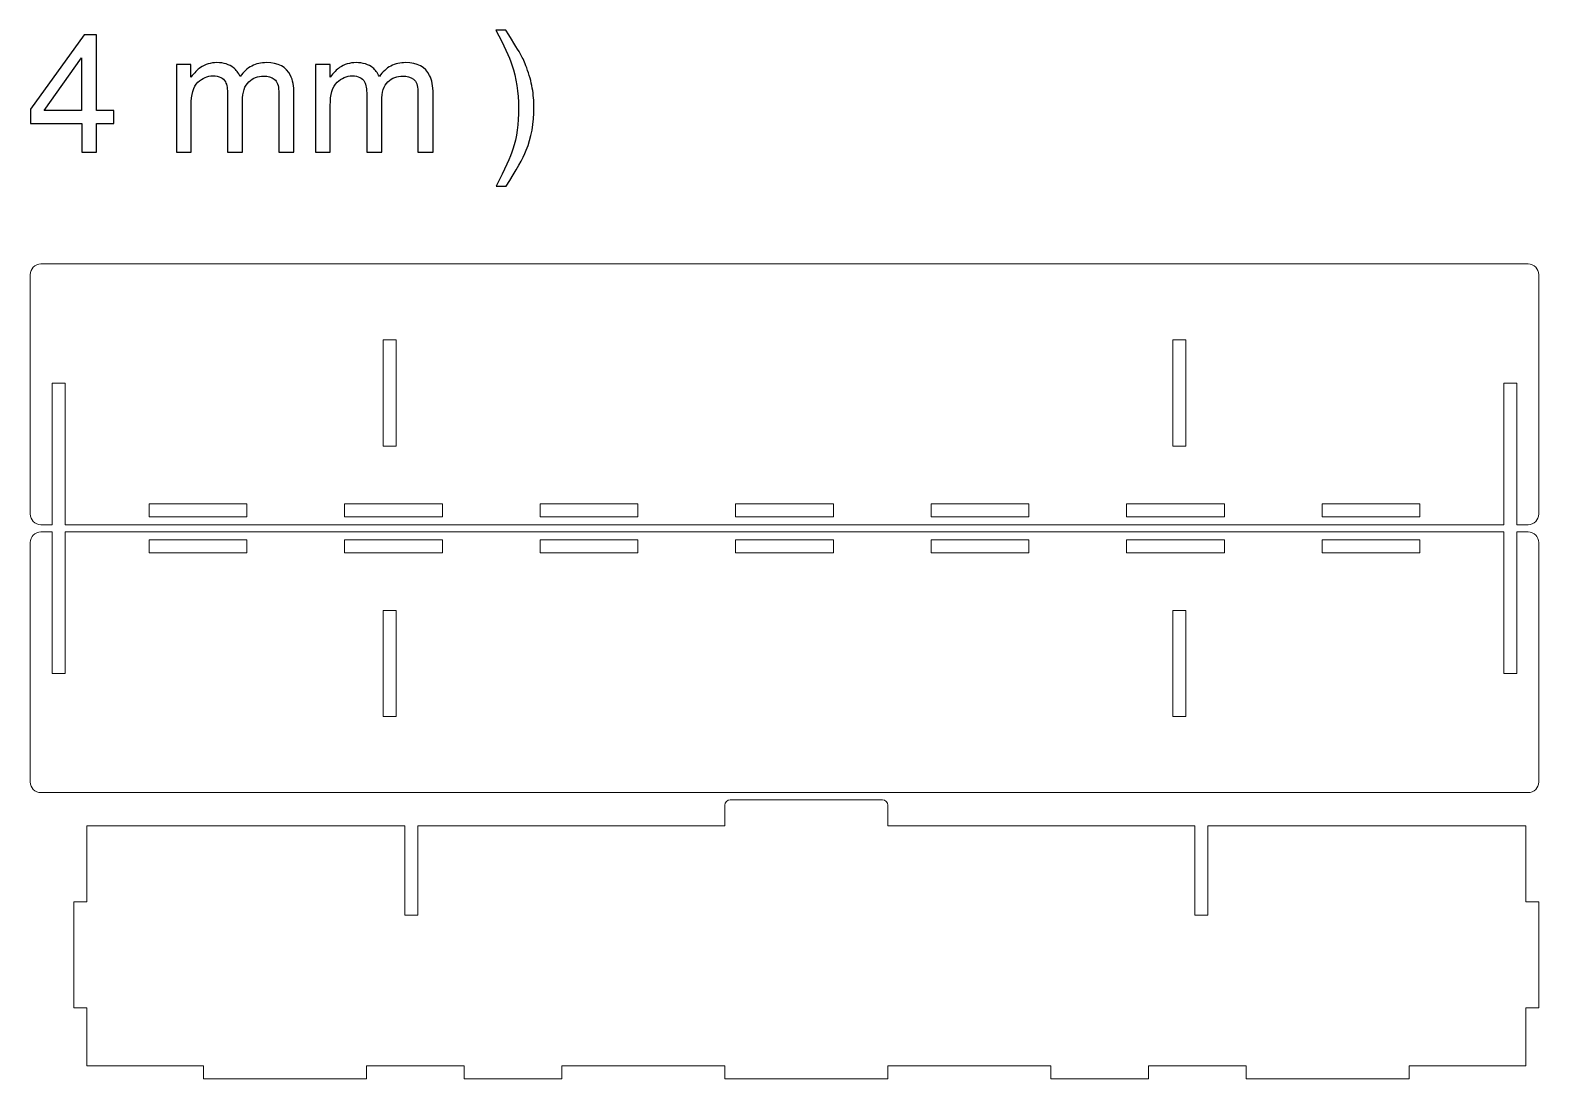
# Model space of a CAD drawing. Header units: millimetres. Extents: x -1338 to 379, y -336 to 402.
# Drawn here: x -997.6 to -534.6, y 76.3 to 398 of the extents above; entities that cross this region are included whole.
import ezdxf

# ---------------------------------------------------------------- set-up
doc = ezdxf.new("R2010")
doc.units = ezdxf.units.MM
doc.header["$MEASUREMENT"] = 0
doc.layers.add('Layer 1', color=7, linetype='Continuous')

msp = doc.modelspace()

# ---------------------------------------------------------------- linework, layer by layer
at = {"layer": 'Layer 1', "color": 240}
for points, knots in [([(-981.7401, 360.6159), (-981.7401, 360.6159), (-981.7401, 369.3745), (-981.7401, 369.3745), (-981.7401, 369.3745), (-981.7401, 369.3745), (-997.4628, 369.3745), (-997.4628, 369.3745), (-997.4628, 369.3745), (-997.4628, 369.3745), (-997.4628, 373.7836), (-997.4628, 373.7836), (-997.4628, 373.7836), (-997.4628, 373.7836), (-981.0394, 396.5644), (-981.0394, 396.5644), (-981.0394, 396.5644), (-981.0394, 396.5644), (-977.2284, 396.5644), (-977.2284, 396.5644), (-977.2284, 396.5644), (-977.2284, 396.5644), (-977.2284, 373.3051), (-977.2284, 373.3051), (-977.2284, 373.3051), (-977.2284, 373.3051), (-971.9476, 373.3051), (-971.9476, 373.3051), (-971.9476, 373.3051), (-971.9476, 373.3051), (-971.9476, 369.3745), (-971.9476, 369.3745), (-971.9476, 369.3745), (-971.9476, 369.3745), (-977.2284, 369.3745), (-977.2284, 369.3745), (-977.2284, 369.3745), (-977.2284, 369.3745), (-977.2284, 360.6159), (-977.2284, 360.6159), (-977.2284, 360.6159), (-977.2284, 360.6159), (-981.7401, 360.6159), (-981.7401, 360.6159)], [0, 0, 0, 0, 0.08333333, 0.08333333, 0.08333333, 0.08333333, 0.16666667, 0.16666667, 0.16666667, 0.16666667, 0.25, 0.25, 0.25, 0.25, 0.33333333, 0.33333333, 0.33333333, 0.33333333, 0.41666667, 0.41666667, 0.41666667, 0.41666667, 0.5, 0.5, 0.5, 0.5, 0.58333333, 0.58333333, 0.58333333, 0.58333333, 0.66666667, 0.66666667, 0.66666667, 0.66666667, 0.75, 0.75, 0.75, 0.75, 0.83333333, 0.83333333, 0.83333333, 0.83333333, 1, 1, 1, 1]), ([(-854.5914, 350.1484), (-851.9339, 355.3266), (-850.2249, 359.1034), (-849.4558, 361.4704), (-849.4558, 361.4704), (-848.2852, 365.0507), (-847.7041, 369.2548), (-847.7041, 374.0827), (-847.7041, 374.0827), (-847.7041, 378.9106), (-848.3792, 383.3198), (-849.7378, 387.3274), (-849.7378, 387.3274), (-850.5667, 389.7968), (-852.2159, 393.3515), (-854.6683, 397.9914), (-854.6683, 397.9914), (-854.6683, 397.9914), (-851.6348, 397.9914), (-851.6348, 397.9914), (-851.6348, 397.9914), (-849.0628, 393.8813), (-847.5076, 391.352), (-846.9693, 390.395), (-846.9693, 390.395), (-846.4309, 389.4294), (-845.8413, 388.1135), (-845.2005, 386.4301), (-845.2005, 386.4301), (-844.4058, 384.3366), (-843.8333, 382.2773), (-843.4915, 380.2436), (-843.4915, 380.2436), (-843.1497, 378.2014), (-842.9788, 376.2446), (-842.9788, 374.3562), (-842.9788, 374.3562), (-842.9788, 369.4172), (-843.7649, 365.0165), (-845.3286, 361.1457), (-845.3286, 361.1457), (-846.3113, 358.6591), (-848.3621, 354.9933), (-851.4639, 350.1484), (-851.4639, 350.1484), (-851.4639, 350.1484), (-854.5914, 350.1484), (-854.5914, 350.1484)], [0, 0, 0, 0, 0.07692308, 0.07692308, 0.07692308, 0.07692308, 0.15384615, 0.15384615, 0.15384615, 0.15384615, 0.23076923, 0.23076923, 0.23076923, 0.23076923, 0.30769231, 0.30769231, 0.30769231, 0.30769231, 0.38461538, 0.38461538, 0.38461538, 0.38461538, 0.46153846, 0.46153846, 0.46153846, 0.46153846, 0.53846154, 0.53846154, 0.53846154, 0.53846154, 0.61538462, 0.61538462, 0.61538462, 0.61538462, 0.69230769, 0.69230769, 0.69230769, 0.69230769, 0.76923077, 0.76923077, 0.76923077, 0.76923077, 0.84615385, 0.84615385, 0.84615385, 0.84615385, 1, 1, 1, 1]), ([(-981.817, 373.3051), (-981.817, 373.3051), (-981.817, 389.5576), (-981.817, 389.5576), (-981.817, 389.5576), (-981.817, 389.5576), (-993.3014, 373.3051), (-993.3014, 373.3051), (-993.3014, 373.3051), (-993.3014, 373.3051), (-981.817, 373.3051), (-981.817, 373.3051)], [0, 0, 0, 0, 0.25, 0.25, 0.25, 0.25, 0.5, 0.5, 0.5, 0.5, 1, 1, 1, 1]), ([(-952.7129, 387.4299), (-952.7129, 387.4299), (-948.261, 387.4299), (-948.261, 387.4299), (-948.261, 387.4299), (-948.261, 387.4299), (-948.261, 383.6189), (-948.261, 383.6189), (-948.261, 383.6189), (-947.1929, 384.9433), (-946.2188, 385.9004), (-945.3557, 386.4985), (-945.3557, 386.4985), (-943.8689, 387.5154), (-942.1856, 388.028), (-940.2971, 388.028), (-940.2971, 388.028), (-938.1609, 388.028), (-936.4434, 387.4983), (-935.1445, 386.4472), (-935.1445, 386.4472), (-934.4097, 385.8491), (-933.7432, 384.969), (-933.1365, 383.7983), (-933.1365, 383.7983), (-932.1367, 385.2339), (-930.9575, 386.2934), (-929.6074, 386.9856), (-929.6074, 386.9856), (-928.2573, 387.6777), (-926.7363, 388.028), (-925.053, 388.028), (-925.053, 388.028), (-921.447, 388.028), (-918.9946, 386.7292), (-917.6958, 384.123), (-917.6958, 384.123), (-916.9951, 382.7216), (-916.6447, 380.8332), (-916.6447, 378.4663), (-916.6447, 378.4663), (-916.6447, 378.4663), (-916.6447, 360.6159), (-916.6447, 360.6159), (-916.6447, 360.6159), (-916.6447, 360.6159), (-921.3188, 360.6159), (-921.3188, 360.6159), (-921.3188, 360.6159), (-921.3188, 360.6159), (-921.3188, 379.2439), (-921.3188, 379.2439), (-921.3188, 379.2439), (-921.3188, 381.0297), (-921.7632, 382.2517), (-922.6604, 382.9182), (-922.6604, 382.9182), (-923.5576, 383.5932), (-924.6428, 383.9265), (-925.9331, 383.9265), (-925.9331, 383.9265), (-927.7019, 383.9265), (-929.2229, 383.3369), (-930.4961, 382.1491), (-930.4961, 382.1491), (-931.7693, 380.9614), (-932.4101, 378.9875), (-932.4101, 376.2104), (-932.4101, 376.2104), (-932.4101, 376.2104), (-932.4101, 360.6159), (-932.4101, 360.6159), (-932.4101, 360.6159), (-932.4101, 360.6159), (-936.9902, 360.6159), (-936.9902, 360.6159), (-936.9902, 360.6159), (-936.9902, 360.6159), (-936.9902, 378.1159), (-936.9902, 378.1159), (-936.9902, 378.1159), (-936.9902, 379.936), (-937.2124, 381.2605), (-937.6482, 382.0979), (-937.6482, 382.0979), (-938.3318, 383.3454), (-939.605, 383.9692), (-941.4763, 383.9692), (-941.4763, 383.9692), (-943.1768, 383.9692), (-944.7234, 383.3112), (-946.1162, 381.9953), (-946.1162, 381.9953), (-947.509, 380.6794), (-948.2097, 378.2954), (-948.2097, 374.8347), (-948.2097, 374.8347), (-948.2097, 374.8347), (-948.2097, 360.6159), (-948.2097, 360.6159), (-948.2097, 360.6159), (-948.2097, 360.6159), (-952.7129, 360.6159), (-952.7129, 360.6159), (-952.7129, 360.6159), (-952.7129, 360.6159), (-952.7129, 387.4299), (-952.7129, 387.4299)], [0, 0, 0, 0, 0.03571429, 0.03571429, 0.03571429, 0.03571429, 0.07142857, 0.07142857, 0.07142857, 0.07142857, 0.10714286, 0.10714286, 0.10714286, 0.10714286, 0.14285714, 0.14285714, 0.14285714, 0.14285714, 0.17857143, 0.17857143, 0.17857143, 0.17857143, 0.21428571, 0.21428571, 0.21428571, 0.21428571, 0.25, 0.25, 0.25, 0.25, 0.28571429, 0.28571429, 0.28571429, 0.28571429, 0.32142857, 0.32142857, 0.32142857, 0.32142857, 0.35714286, 0.35714286, 0.35714286, 0.35714286, 0.39285714, 0.39285714, 0.39285714, 0.39285714, 0.42857143, 0.42857143, 0.42857143, 0.42857143, 0.46428571, 0.46428571, 0.46428571, 0.46428571, 0.5, 0.5, 0.5, 0.5, 0.53571429, 0.53571429, 0.53571429, 0.53571429, 0.57142857, 0.57142857, 0.57142857, 0.57142857, 0.60714286, 0.60714286, 0.60714286, 0.60714286, 0.64285714, 0.64285714, 0.64285714, 0.64285714, 0.67857143, 0.67857143, 0.67857143, 0.67857143, 0.71428571, 0.71428571, 0.71428571, 0.71428571, 0.75, 0.75, 0.75, 0.75, 0.78571429, 0.78571429, 0.78571429, 0.78571429, 0.82142857, 0.82142857, 0.82142857, 0.82142857, 0.85714286, 0.85714286, 0.85714286, 0.85714286, 0.89285714, 0.89285714, 0.89285714, 0.89285714, 0.92857143, 0.92857143, 0.92857143, 0.92857143, 1, 1, 1, 1]), ([(-910.0053, 387.4299), (-910.0053, 387.4299), (-905.5534, 387.4299), (-905.5534, 387.4299), (-905.5534, 387.4299), (-905.5534, 387.4299), (-905.5534, 383.6189), (-905.5534, 383.6189), (-905.5534, 383.6189), (-904.4853, 384.9433), (-903.5112, 385.9004), (-902.6481, 386.4985), (-902.6481, 386.4985), (-901.1613, 387.5154), (-899.478, 388.028), (-897.5895, 388.028), (-897.5895, 388.028), (-895.4533, 388.028), (-893.7358, 387.4983), (-892.4369, 386.4472), (-892.4369, 386.4472), (-891.7021, 385.8491), (-891.0356, 384.969), (-890.4289, 383.7983), (-890.4289, 383.7983), (-889.4291, 385.2339), (-888.2499, 386.2934), (-886.8998, 386.9856), (-886.8998, 386.9856), (-885.5497, 387.6777), (-884.0287, 388.028), (-882.3454, 388.028), (-882.3454, 388.028), (-878.7394, 388.028), (-876.287, 386.7292), (-874.9882, 384.123), (-874.9882, 384.123), (-874.2875, 382.7216), (-873.9371, 380.8332), (-873.9371, 378.4663), (-873.9371, 378.4663), (-873.9371, 378.4663), (-873.9371, 360.6159), (-873.9371, 360.6159), (-873.9371, 360.6159), (-873.9371, 360.6159), (-878.6112, 360.6159), (-878.6112, 360.6159), (-878.6112, 360.6159), (-878.6112, 360.6159), (-878.6112, 379.2439), (-878.6112, 379.2439), (-878.6112, 379.2439), (-878.6112, 381.0297), (-879.0556, 382.2517), (-879.9528, 382.9182), (-879.9528, 382.9182), (-880.85, 383.5932), (-881.9352, 383.9265), (-883.2255, 383.9265), (-883.2255, 383.9265), (-884.9943, 383.9265), (-886.5153, 383.3369), (-887.7885, 382.1491), (-887.7885, 382.1491), (-889.0617, 380.9614), (-889.7025, 378.9875), (-889.7025, 376.2104), (-889.7025, 376.2104), (-889.7025, 376.2104), (-889.7025, 360.6159), (-889.7025, 360.6159), (-889.7025, 360.6159), (-889.7025, 360.6159), (-894.2826, 360.6159), (-894.2826, 360.6159), (-894.2826, 360.6159), (-894.2826, 360.6159), (-894.2826, 378.1159), (-894.2826, 378.1159), (-894.2826, 378.1159), (-894.2826, 379.936), (-894.5048, 381.2605), (-894.9406, 382.0979), (-894.9406, 382.0979), (-895.6242, 383.3454), (-896.8974, 383.9692), (-898.7687, 383.9692), (-898.7687, 383.9692), (-900.4692, 383.9692), (-902.0158, 383.3112), (-903.4086, 381.9953), (-903.4086, 381.9953), (-904.8014, 380.6794), (-905.5021, 378.2954), (-905.5021, 374.8347), (-905.5021, 374.8347), (-905.5021, 374.8347), (-905.5021, 360.6159), (-905.5021, 360.6159), (-905.5021, 360.6159), (-905.5021, 360.6159), (-910.0053, 360.6159), (-910.0053, 360.6159), (-910.0053, 360.6159), (-910.0053, 360.6159), (-910.0053, 387.4299), (-910.0053, 387.4299)], [0, 0, 0, 0, 0.03571429, 0.03571429, 0.03571429, 0.03571429, 0.07142857, 0.07142857, 0.07142857, 0.07142857, 0.10714286, 0.10714286, 0.10714286, 0.10714286, 0.14285714, 0.14285714, 0.14285714, 0.14285714, 0.17857143, 0.17857143, 0.17857143, 0.17857143, 0.21428571, 0.21428571, 0.21428571, 0.21428571, 0.25, 0.25, 0.25, 0.25, 0.28571429, 0.28571429, 0.28571429, 0.28571429, 0.32142857, 0.32142857, 0.32142857, 0.32142857, 0.35714286, 0.35714286, 0.35714286, 0.35714286, 0.39285714, 0.39285714, 0.39285714, 0.39285714, 0.42857143, 0.42857143, 0.42857143, 0.42857143, 0.46428571, 0.46428571, 0.46428571, 0.46428571, 0.5, 0.5, 0.5, 0.5, 0.53571429, 0.53571429, 0.53571429, 0.53571429, 0.57142857, 0.57142857, 0.57142857, 0.57142857, 0.60714286, 0.60714286, 0.60714286, 0.60714286, 0.64285714, 0.64285714, 0.64285714, 0.64285714, 0.67857143, 0.67857143, 0.67857143, 0.67857143, 0.71428571, 0.71428571, 0.71428571, 0.71428571, 0.75, 0.75, 0.75, 0.75, 0.78571429, 0.78571429, 0.78571429, 0.78571429, 0.82142857, 0.82142857, 0.82142857, 0.82142857, 0.85714286, 0.85714286, 0.85714286, 0.85714286, 0.89285714, 0.89285714, 0.89285714, 0.89285714, 0.92857143, 0.92857143, 0.92857143, 0.92857143, 1, 1, 1, 1])]:
    msp.add_open_spline(points, degree=3, knots=knots, dxfattribs=at)
at = {"layer": 'Layer 1', "color": 145, "lineweight": 20}
for points, knots in [([(-986.8893, 246.2592), (-986.8893, 246.2592), (-545.2893, 246.2592), (-545.2893, 246.2592), (-545.2893, 246.2592), (-545.2893, 246.2592), (-545.2893, 289.6684), (-545.2893, 289.6684), (-545.2893, 289.6684), (-545.2893, 289.6684), (-541.2893, 289.6684), (-541.2893, 289.6684), (-541.2893, 289.6684), (-541.2893, 289.6684), (-541.2893, 246.2592), (-541.2893, 246.2592), (-541.2893, 246.2592), (-541.2893, 246.2592), (-537.8877, 246.2592), (-537.8877, 246.2592), (-537.8877, 246.2592), (-536.0727, 246.2592), (-534.5878, 247.7442), (-534.5878, 249.5592), (-534.5878, 249.5592), (-534.5878, 249.5592), (-534.5878, 322.9593), (-534.5878, 322.9593), (-534.5878, 322.9593), (-534.5878, 324.7743), (-536.0728, 326.2593), (-537.8877, 326.2593), (-537.8877, 326.2593), (-537.8877, 326.2593), (-541.2893, 326.2593), (-541.2893, 326.2593), (-541.2893, 326.2593), (-541.2893, 326.2593), (-543.6893, 326.2593), (-543.6893, 326.2593), (-543.6893, 326.2593), (-543.6893, 326.2593), (-990.8893, 326.2593), (-990.8893, 326.2593), (-990.8893, 326.2593), (-990.8893, 326.2593), (-994.2909, 326.2593), (-994.2909, 326.2593), (-994.2909, 326.2593), (-996.1058, 326.2593), (-997.5908, 324.7742), (-997.5908, 322.9593), (-997.5908, 322.9593), (-997.5908, 322.9593), (-997.5908, 249.5592), (-997.5908, 249.5592), (-997.5908, 249.5592), (-997.5908, 247.7443), (-996.1059, 246.2592), (-994.2909, 246.2592), (-994.2909, 246.2592), (-994.2909, 246.2592), (-990.8893, 246.2592), (-990.8893, 246.2592), (-990.8893, 246.2592), (-990.8893, 246.2592), (-990.8893, 289.6684), (-990.8893, 289.6684), (-990.8893, 289.6684), (-990.8893, 289.6684), (-986.8893, 289.6684), (-986.8893, 289.6684), (-986.8893, 289.6684), (-986.8893, 289.6684), (-986.8893, 246.2592), (-986.8893, 246.2592)], [0, 0, 0, 0, 0.05, 0.05, 0.05, 0.05, 0.1, 0.1, 0.1, 0.1, 0.15, 0.15, 0.15, 0.15, 0.2, 0.2, 0.2, 0.2, 0.25, 0.25, 0.25, 0.25, 0.3, 0.3, 0.3, 0.3, 0.35, 0.35, 0.35, 0.35, 0.4, 0.4, 0.4, 0.4, 0.45, 0.45, 0.45, 0.45, 0.5, 0.5, 0.5, 0.5, 0.55, 0.55, 0.55, 0.55, 0.6, 0.6, 0.6, 0.6, 0.65, 0.65, 0.65, 0.65, 0.7, 0.7, 0.7, 0.7, 0.75, 0.75, 0.75, 0.75, 0.8, 0.8, 0.8, 0.8, 0.85, 0.85, 0.85, 0.85, 0.9, 0.9, 0.9, 0.9, 1, 1, 1, 1]), ([(-885.2893, 302.9453), (-885.2893, 302.9453), (-885.2893, 270.3941), (-885.2893, 270.3941), (-885.2893, 270.3941), (-885.2893, 270.3941), (-889.2893, 270.3941), (-889.2893, 270.3941), (-889.2893, 270.3941), (-889.2893, 270.3941), (-889.2893, 302.9453), (-889.2893, 302.9453), (-889.2893, 302.9453), (-889.2893, 302.9453), (-885.2893, 302.9453), (-885.2893, 302.9453)], [0, 0, 0, 0, 0.2, 0.2, 0.2, 0.2, 0.4, 0.4, 0.4, 0.4, 0.6, 0.6, 0.6, 0.6, 1, 1, 1, 1]), ([(-646.8893, 270.3941), (-646.8893, 270.3941), (-646.8893, 302.9453), (-646.8893, 302.9453), (-646.8893, 302.9453), (-646.8893, 302.9453), (-642.8893, 302.9453), (-642.8893, 302.9453), (-642.8893, 302.9453), (-642.8893, 302.9453), (-642.8893, 270.3941), (-642.8893, 270.3941), (-642.8893, 270.3941), (-642.8893, 270.3941), (-646.8893, 270.3941), (-646.8893, 270.3941)], [0, 0, 0, 0, 0.2, 0.2, 0.2, 0.2, 0.4, 0.4, 0.4, 0.4, 0.6, 0.6, 0.6, 0.6, 1, 1, 1, 1]), ([(-961.0893, 252.6592), (-961.0893, 252.6592), (-931.0886, 252.6592), (-931.0886, 252.6592), (-931.0886, 252.6592), (-931.0886, 252.6592), (-931.0886, 248.6592), (-931.0886, 248.6592), (-931.0886, 248.6592), (-931.0886, 248.6592), (-961.0893, 248.6592), (-961.0893, 248.6592), (-961.0893, 248.6592), (-961.0893, 248.6592), (-961.0893, 252.6592), (-961.0893, 252.6592)], [0, 0, 0, 0, 0.2, 0.2, 0.2, 0.2, 0.4, 0.4, 0.4, 0.4, 0.6, 0.6, 0.6, 0.6, 1, 1, 1, 1]), ([(-901.0878, 252.6592), (-901.0878, 252.6592), (-871.0871, 252.6592), (-871.0871, 252.6592), (-871.0871, 252.6592), (-871.0871, 252.6592), (-871.0871, 248.6592), (-871.0871, 248.6592), (-871.0871, 248.6592), (-871.0871, 248.6592), (-901.0878, 248.6592), (-901.0878, 248.6592), (-901.0878, 248.6592), (-901.0878, 248.6592), (-901.0878, 252.6592), (-901.0878, 252.6592)], [0, 0, 0, 0, 0.2, 0.2, 0.2, 0.2, 0.4, 0.4, 0.4, 0.4, 0.6, 0.6, 0.6, 0.6, 1, 1, 1, 1]), ([(-841.0863, 252.6592), (-841.0863, 252.6592), (-811.0856, 252.6592), (-811.0856, 252.6592), (-811.0856, 252.6592), (-811.0856, 252.6592), (-811.0856, 248.6592), (-811.0856, 248.6592), (-811.0856, 248.6592), (-811.0856, 248.6592), (-841.0863, 248.6592), (-841.0863, 248.6592), (-841.0863, 248.6592), (-841.0863, 248.6592), (-841.0863, 252.6592), (-841.0863, 252.6592)], [0, 0, 0, 0, 0.2, 0.2, 0.2, 0.2, 0.4, 0.4, 0.4, 0.4, 0.6, 0.6, 0.6, 0.6, 1, 1, 1, 1]), ([(-781.0848, 252.6592), (-781.0848, 252.6592), (-751.0938, 252.6592), (-751.0938, 252.6592), (-751.0938, 252.6592), (-751.0938, 252.6592), (-751.0938, 248.6592), (-751.0938, 248.6592), (-751.0938, 248.6592), (-751.0938, 248.6592), (-781.0848, 248.6592), (-781.0848, 248.6592), (-781.0848, 248.6592), (-781.0848, 248.6592), (-781.0848, 252.6592), (-781.0848, 252.6592)], [0, 0, 0, 0, 0.2, 0.2, 0.2, 0.2, 0.4, 0.4, 0.4, 0.4, 0.6, 0.6, 0.6, 0.6, 1, 1, 1, 1]), ([(-721.0931, 252.6592), (-721.0931, 252.6592), (-691.0923, 252.6592), (-691.0923, 252.6592), (-691.0923, 252.6592), (-691.0923, 252.6592), (-691.0923, 248.6592), (-691.0923, 248.6592), (-691.0923, 248.6592), (-691.0923, 248.6592), (-721.0931, 248.6592), (-721.0931, 248.6592), (-721.0931, 248.6592), (-721.0931, 248.6592), (-721.0931, 252.6592), (-721.0931, 252.6592)], [0, 0, 0, 0, 0.2, 0.2, 0.2, 0.2, 0.4, 0.4, 0.4, 0.4, 0.6, 0.6, 0.6, 0.6, 1, 1, 1, 1]), ([(-661.0916, 252.6592), (-661.0916, 252.6592), (-631.0908, 252.6592), (-631.0908, 252.6592), (-631.0908, 252.6592), (-631.0908, 252.6592), (-631.0908, 248.6592), (-631.0908, 248.6592), (-631.0908, 248.6592), (-631.0908, 248.6592), (-661.0916, 248.6592), (-661.0916, 248.6592), (-661.0916, 248.6592), (-661.0916, 248.6592), (-661.0916, 252.6592), (-661.0916, 252.6592)], [0, 0, 0, 0, 0.2, 0.2, 0.2, 0.2, 0.4, 0.4, 0.4, 0.4, 0.6, 0.6, 0.6, 0.6, 1, 1, 1, 1]), ([(-601.0901, 252.6592), (-601.0901, 252.6592), (-571.0893, 252.6592), (-571.0893, 252.6592), (-571.0893, 252.6592), (-571.0893, 252.6592), (-571.0893, 248.6592), (-571.0893, 248.6592), (-571.0893, 248.6592), (-571.0893, 248.6592), (-601.0901, 248.6592), (-601.0901, 248.6592), (-601.0901, 248.6592), (-601.0901, 248.6592), (-601.0901, 252.6592), (-601.0901, 252.6592)], [0, 0, 0, 0, 0.2, 0.2, 0.2, 0.2, 0.4, 0.4, 0.4, 0.4, 0.6, 0.6, 0.6, 0.6, 1, 1, 1, 1]), ([(-986.8893, 244.0592), (-986.8893, 244.0592), (-545.2893, 244.0592), (-545.2893, 244.0592), (-545.2893, 244.0592), (-545.2893, 244.0592), (-545.2893, 200.65), (-545.2893, 200.65), (-545.2893, 200.65), (-545.2893, 200.65), (-541.2893, 200.65), (-541.2893, 200.65), (-541.2893, 200.65), (-541.2893, 200.65), (-541.2893, 244.0592), (-541.2893, 244.0592), (-541.2893, 244.0592), (-541.2893, 244.0592), (-537.8877, 244.0592), (-537.8877, 244.0592), (-537.8877, 244.0592), (-536.0727, 244.0592), (-534.5878, 242.5742), (-534.5878, 240.7592), (-534.5878, 240.7592), (-534.5878, 240.7592), (-534.5878, 167.3591), (-534.5878, 167.3591), (-534.5878, 167.3591), (-534.5878, 165.5441), (-536.0728, 164.0591), (-537.8877, 164.0591), (-537.8877, 164.0591), (-537.8877, 164.0591), (-541.2893, 164.0591), (-541.2893, 164.0591), (-541.2893, 164.0591), (-541.2893, 164.0591), (-543.6893, 164.0591), (-543.6893, 164.0591), (-543.6893, 164.0591), (-543.6893, 164.0591), (-990.8893, 164.0591), (-990.8893, 164.0591), (-990.8893, 164.0591), (-990.8893, 164.0591), (-994.2909, 164.0591), (-994.2909, 164.0591), (-994.2909, 164.0591), (-996.1058, 164.0591), (-997.5908, 165.5442), (-997.5908, 167.3591), (-997.5908, 167.3591), (-997.5908, 167.3591), (-997.5908, 240.7592), (-997.5908, 240.7592), (-997.5908, 240.7592), (-997.5908, 242.5741), (-996.1059, 244.0592), (-994.2909, 244.0592), (-994.2909, 244.0592), (-994.2909, 244.0592), (-990.8893, 244.0592), (-990.8893, 244.0592), (-990.8893, 244.0592), (-990.8893, 244.0592), (-990.8893, 200.65), (-990.8893, 200.65), (-990.8893, 200.65), (-990.8893, 200.65), (-986.8893, 200.65), (-986.8893, 200.65), (-986.8893, 200.65), (-986.8893, 200.65), (-986.8893, 244.0592), (-986.8893, 244.0592)], [0, 0, 0, 0, 0.05, 0.05, 0.05, 0.05, 0.1, 0.1, 0.1, 0.1, 0.15, 0.15, 0.15, 0.15, 0.2, 0.2, 0.2, 0.2, 0.25, 0.25, 0.25, 0.25, 0.3, 0.3, 0.3, 0.3, 0.35, 0.35, 0.35, 0.35, 0.4, 0.4, 0.4, 0.4, 0.45, 0.45, 0.45, 0.45, 0.5, 0.5, 0.5, 0.5, 0.55, 0.55, 0.55, 0.55, 0.6, 0.6, 0.6, 0.6, 0.65, 0.65, 0.65, 0.65, 0.7, 0.7, 0.7, 0.7, 0.75, 0.75, 0.75, 0.75, 0.8, 0.8, 0.8, 0.8, 0.85, 0.85, 0.85, 0.85, 0.9, 0.9, 0.9, 0.9, 1, 1, 1, 1]), ([(-961.0893, 237.6592), (-961.0893, 237.6592), (-931.0886, 237.6592), (-931.0886, 237.6592), (-931.0886, 237.6592), (-931.0886, 237.6592), (-931.0886, 241.6592), (-931.0886, 241.6592), (-931.0886, 241.6592), (-931.0886, 241.6592), (-961.0893, 241.6592), (-961.0893, 241.6592), (-961.0893, 241.6592), (-961.0893, 241.6592), (-961.0893, 237.6592), (-961.0893, 237.6592)], [0, 0, 0, 0, 0.2, 0.2, 0.2, 0.2, 0.4, 0.4, 0.4, 0.4, 0.6, 0.6, 0.6, 0.6, 1, 1, 1, 1]), ([(-901.0878, 237.6592), (-901.0878, 237.6592), (-871.0871, 237.6592), (-871.0871, 237.6592), (-871.0871, 237.6592), (-871.0871, 237.6592), (-871.0871, 241.6592), (-871.0871, 241.6592), (-871.0871, 241.6592), (-871.0871, 241.6592), (-901.0878, 241.6592), (-901.0878, 241.6592), (-901.0878, 241.6592), (-901.0878, 241.6592), (-901.0878, 237.6592), (-901.0878, 237.6592)], [0, 0, 0, 0, 0.2, 0.2, 0.2, 0.2, 0.4, 0.4, 0.4, 0.4, 0.6, 0.6, 0.6, 0.6, 1, 1, 1, 1]), ([(-841.0863, 237.6592), (-841.0863, 237.6592), (-811.0856, 237.6592), (-811.0856, 237.6592), (-811.0856, 237.6592), (-811.0856, 237.6592), (-811.0856, 241.6592), (-811.0856, 241.6592), (-811.0856, 241.6592), (-811.0856, 241.6592), (-841.0863, 241.6592), (-841.0863, 241.6592), (-841.0863, 241.6592), (-841.0863, 241.6592), (-841.0863, 237.6592), (-841.0863, 237.6592)], [0, 0, 0, 0, 0.2, 0.2, 0.2, 0.2, 0.4, 0.4, 0.4, 0.4, 0.6, 0.6, 0.6, 0.6, 1, 1, 1, 1]), ([(-781.0848, 237.6592), (-781.0848, 237.6592), (-751.0938, 237.6592), (-751.0938, 237.6592), (-751.0938, 237.6592), (-751.0938, 237.6592), (-751.0938, 241.6592), (-751.0938, 241.6592), (-751.0938, 241.6592), (-751.0938, 241.6592), (-781.0848, 241.6592), (-781.0848, 241.6592), (-781.0848, 241.6592), (-781.0848, 241.6592), (-781.0848, 237.6592), (-781.0848, 237.6592)], [0, 0, 0, 0, 0.2, 0.2, 0.2, 0.2, 0.4, 0.4, 0.4, 0.4, 0.6, 0.6, 0.6, 0.6, 1, 1, 1, 1]), ([(-721.0931, 237.6592), (-721.0931, 237.6592), (-691.0923, 237.6592), (-691.0923, 237.6592), (-691.0923, 237.6592), (-691.0923, 237.6592), (-691.0923, 241.6592), (-691.0923, 241.6592), (-691.0923, 241.6592), (-691.0923, 241.6592), (-721.0931, 241.6592), (-721.0931, 241.6592), (-721.0931, 241.6592), (-721.0931, 241.6592), (-721.0931, 237.6592), (-721.0931, 237.6592)], [0, 0, 0, 0, 0.2, 0.2, 0.2, 0.2, 0.4, 0.4, 0.4, 0.4, 0.6, 0.6, 0.6, 0.6, 1, 1, 1, 1]), ([(-661.0916, 237.6592), (-661.0916, 237.6592), (-631.0908, 237.6592), (-631.0908, 237.6592), (-631.0908, 237.6592), (-631.0908, 237.6592), (-631.0908, 241.6592), (-631.0908, 241.6592), (-631.0908, 241.6592), (-631.0908, 241.6592), (-661.0916, 241.6592), (-661.0916, 241.6592), (-661.0916, 241.6592), (-661.0916, 241.6592), (-661.0916, 237.6592), (-661.0916, 237.6592)], [0, 0, 0, 0, 0.2, 0.2, 0.2, 0.2, 0.4, 0.4, 0.4, 0.4, 0.6, 0.6, 0.6, 0.6, 1, 1, 1, 1]), ([(-601.0901, 237.6592), (-601.0901, 237.6592), (-571.0893, 237.6592), (-571.0893, 237.6592), (-571.0893, 237.6592), (-571.0893, 237.6592), (-571.0893, 241.6592), (-571.0893, 241.6592), (-571.0893, 241.6592), (-571.0893, 241.6592), (-601.0901, 241.6592), (-601.0901, 241.6592), (-601.0901, 241.6592), (-601.0901, 241.6592), (-601.0901, 237.6592), (-601.0901, 237.6592)], [0, 0, 0, 0, 0.2, 0.2, 0.2, 0.2, 0.4, 0.4, 0.4, 0.4, 0.6, 0.6, 0.6, 0.6, 1, 1, 1, 1]), ([(-885.2893, 187.3731), (-885.2893, 187.3731), (-885.2893, 219.9243), (-885.2893, 219.9243), (-885.2893, 219.9243), (-885.2893, 219.9243), (-889.2893, 219.9243), (-889.2893, 219.9243), (-889.2893, 219.9243), (-889.2893, 219.9243), (-889.2893, 187.3731), (-889.2893, 187.3731), (-889.2893, 187.3731), (-889.2893, 187.3731), (-885.2893, 187.3731), (-885.2893, 187.3731)], [0, 0, 0, 0, 0.2, 0.2, 0.2, 0.2, 0.4, 0.4, 0.4, 0.4, 0.6, 0.6, 0.6, 0.6, 1, 1, 1, 1]), ([(-646.8893, 219.9243), (-646.8893, 219.9243), (-646.8893, 187.3731), (-646.8893, 187.3731), (-646.8893, 187.3731), (-646.8893, 187.3731), (-642.8893, 187.3731), (-642.8893, 187.3731), (-642.8893, 187.3731), (-642.8893, 187.3731), (-642.8893, 219.9243), (-642.8893, 219.9243), (-642.8893, 219.9243), (-642.8893, 219.9243), (-646.8893, 219.9243), (-646.8893, 219.9243)], [0, 0, 0, 0, 0.2, 0.2, 0.2, 0.2, 0.4, 0.4, 0.4, 0.4, 0.6, 0.6, 0.6, 0.6, 1, 1, 1, 1]), ([(-735.9878, 161.8591), (-735.1079, 161.8591), (-734.3878, 161.139), (-734.3878, 160.2591), (-734.3878, 160.2591), (-734.3878, 160.2591), (-734.3878, 153.8591), (-734.3878, 153.8591), (-734.3878, 153.8591), (-734.3878, 153.8591), (-640.1878, 153.8591), (-640.1878, 153.8591), (-640.1878, 153.8591), (-640.1878, 153.8591), (-640.1878, 126.4582), (-640.1878, 126.4582), (-640.1878, 126.4582), (-640.1878, 126.4582), (-636.1878, 126.4582), (-636.1878, 126.4582), (-636.1878, 126.4582), (-636.1878, 126.4582), (-636.1878, 153.8592), (-636.1878, 153.8592), (-636.1878, 153.8592), (-611.5328, 153.8592), (-603.036, 153.8592), (-538.5878, 153.8592), (-538.5878, 153.8592), (-538.5878, 153.8592), (-538.5878, 130.5452), (-538.5878, 130.5452), (-538.5878, 130.5452), (-538.5878, 130.5452), (-534.5878, 130.5452), (-534.5878, 130.5452), (-534.5878, 130.5452), (-534.5878, 130.5452), (-534.5878, 97.994), (-534.5878, 97.994), (-534.5878, 97.994), (-534.5878, 97.994), (-538.5878, 97.994), (-538.5878, 97.994), (-538.5878, 97.994), (-538.5878, 97.994), (-538.5878, 80.2591), (-538.5878, 80.2591), (-538.5878, 80.2591), (-538.5878, 80.2591), (-574.3878, 80.2591), (-574.3878, 80.2591), (-574.3878, 80.2591), (-574.3878, 80.2591), (-574.3878, 76.2591), (-574.3878, 76.2591), (-574.3878, 76.2591), (-574.3878, 76.2591), (-624.3878, 76.2591), (-624.3878, 76.2591), (-624.3878, 76.2591), (-624.3878, 76.2591), (-624.3878, 80.2591), (-624.3878, 80.2591), (-624.3878, 80.2591), (-624.3878, 80.2591), (-654.3878, 80.2591), (-654.3878, 80.2591), (-654.3878, 80.2591), (-654.3878, 80.2591), (-654.3878, 76.2591), (-654.3878, 76.2591), (-654.3878, 76.2591), (-654.3878, 76.2591), (-684.3878, 76.2591), (-684.3878, 76.2591), (-684.3878, 76.2591), (-684.3878, 76.2591), (-684.3878, 80.2591), (-684.3878, 80.2591), (-684.3878, 80.2591), (-684.3878, 80.2591), (-734.3878, 80.2591), (-734.3878, 80.2591), (-734.3878, 80.2591), (-734.3878, 80.2591), (-734.3878, 76.2591), (-734.3878, 76.2591), (-734.3878, 76.2591), (-734.3878, 76.2591), (-784.3878, 76.2591), (-784.3878, 76.2591), (-784.3878, 76.2591), (-784.3878, 76.2591), (-784.3878, 80.2591), (-784.3878, 80.2591), (-784.3878, 80.2591), (-784.3878, 80.2591), (-834.3878, 80.2591), (-834.3878, 80.2591), (-834.3878, 80.2591), (-834.3878, 80.2591), (-834.3878, 76.2591), (-834.3878, 76.2591), (-834.3878, 76.2591), (-834.3878, 76.2591), (-864.3878, 76.2591), (-864.3878, 76.2591), (-864.3878, 76.2591), (-864.3878, 76.2591), (-864.3878, 80.2591), (-864.3878, 80.2591), (-864.3878, 80.2591), (-864.3878, 80.2591), (-894.3878, 80.2591), (-894.3878, 80.2591), (-894.3878, 80.2591), (-894.3878, 80.2591), (-894.3878, 76.2591), (-894.3878, 76.2591), (-894.3878, 76.2591), (-894.3878, 76.2591), (-944.3878, 76.2591), (-944.3878, 76.2591), (-944.3878, 76.2591), (-944.3878, 76.2591), (-944.3878, 80.2591), (-944.3878, 80.2591), (-944.3878, 80.2591), (-944.3878, 80.2591), (-980.1878, 80.2591), (-980.1878, 80.2591), (-980.1878, 80.2591), (-980.1878, 80.2591), (-980.1878, 97.994), (-980.1878, 97.994), (-980.1878, 97.994), (-980.1878, 97.994), (-984.1878, 97.994), (-984.1878, 97.994), (-984.1878, 97.994), (-984.1878, 97.994), (-984.1878, 130.5452), (-984.1878, 130.5452), (-984.1878, 130.5452), (-984.1878, 130.5452), (-980.1878, 130.5452), (-980.1878, 130.5452), (-980.1878, 130.5452), (-980.1878, 130.5452), (-980.1878, 153.8592), (-980.1878, 153.8592), (-980.1878, 153.8592), (-915.7396, 153.8592), (-907.2428, 153.8592), (-882.5878, 153.8592), (-882.5878, 153.8592), (-882.5878, 153.8592), (-882.5878, 126.4582), (-882.5878, 126.4582), (-882.5878, 126.4582), (-882.5878, 126.4582), (-878.5878, 126.4582), (-878.5878, 126.4582), (-878.5878, 126.4582), (-878.5878, 126.4582), (-878.5878, 153.8591), (-878.5878, 153.8591), (-878.5878, 153.8591), (-878.5878, 153.8591), (-784.3878, 153.8591), (-784.3878, 153.8591), (-784.3878, 153.8591), (-784.3878, 153.8591), (-784.3878, 160.2591), (-784.3878, 160.2591), (-784.3878, 160.2591), (-784.3878, 161.1391), (-783.6677, 161.8591), (-782.7878, 161.8591), (-782.7878, 161.8591), (-782.7878, 161.8591), (-735.9878, 161.8591), (-735.9878, 161.8591)], [0, 0, 0, 0, 0.0212766, 0.0212766, 0.0212766, 0.0212766, 0.04255319, 0.04255319, 0.04255319, 0.04255319, 0.06382979, 0.06382979, 0.06382979, 0.06382979, 0.08510638, 0.08510638, 0.08510638, 0.08510638, 0.10638298, 0.10638298, 0.10638298, 0.10638298, 0.12765957, 0.12765957, 0.12765957, 0.12765957, 0.14893617, 0.14893617, 0.14893617, 0.14893617, 0.17021277, 0.17021277, 0.17021277, 0.17021277, 0.19148936, 0.19148936, 0.19148936, 0.19148936, 0.21276596, 0.21276596, 0.21276596, 0.21276596, 0.23404255, 0.23404255, 0.23404255, 0.23404255, 0.25531915, 0.25531915, 0.25531915, 0.25531915, 0.27659574, 0.27659574, 0.27659574, 0.27659574, 0.29787234, 0.29787234, 0.29787234, 0.29787234, 0.31914894, 0.31914894, 0.31914894, 0.31914894, 0.34042553, 0.34042553, 0.34042553, 0.34042553, 0.36170213, 0.36170213, 0.36170213, 0.36170213, 0.38297872, 0.38297872, 0.38297872, 0.38297872, 0.40425532, 0.40425532, 0.40425532, 0.40425532, 0.42553191, 0.42553191, 0.42553191, 0.42553191, 0.44680851, 0.44680851, 0.44680851, 0.44680851, 0.46808511, 0.46808511, 0.46808511, 0.46808511, 0.4893617, 0.4893617, 0.4893617, 0.4893617, 0.5106383, 0.5106383, 0.5106383, 0.5106383, 0.53191489, 0.53191489, 0.53191489, 0.53191489, 0.55319149, 0.55319149, 0.55319149, 0.55319149, 0.57446809, 0.57446809, 0.57446809, 0.57446809, 0.59574468, 0.59574468, 0.59574468, 0.59574468, 0.61702128, 0.61702128, 0.61702128, 0.61702128, 0.63829787, 0.63829787, 0.63829787, 0.63829787, 0.65957447, 0.65957447, 0.65957447, 0.65957447, 0.68085106, 0.68085106, 0.68085106, 0.68085106, 0.70212766, 0.70212766, 0.70212766, 0.70212766, 0.72340426, 0.72340426, 0.72340426, 0.72340426, 0.74468085, 0.74468085, 0.74468085, 0.74468085, 0.76595745, 0.76595745, 0.76595745, 0.76595745, 0.78723404, 0.78723404, 0.78723404, 0.78723404, 0.80851064, 0.80851064, 0.80851064, 0.80851064, 0.82978723, 0.82978723, 0.82978723, 0.82978723, 0.85106383, 0.85106383, 0.85106383, 0.85106383, 0.87234043, 0.87234043, 0.87234043, 0.87234043, 0.89361702, 0.89361702, 0.89361702, 0.89361702, 0.91489362, 0.91489362, 0.91489362, 0.91489362, 0.93617021, 0.93617021, 0.93617021, 0.93617021, 0.95744681, 0.95744681, 0.95744681, 0.95744681, 1, 1, 1, 1])]:
    msp.add_open_spline(points, degree=3, knots=knots, dxfattribs=at)

doc.saveas('drawing.dxf')
